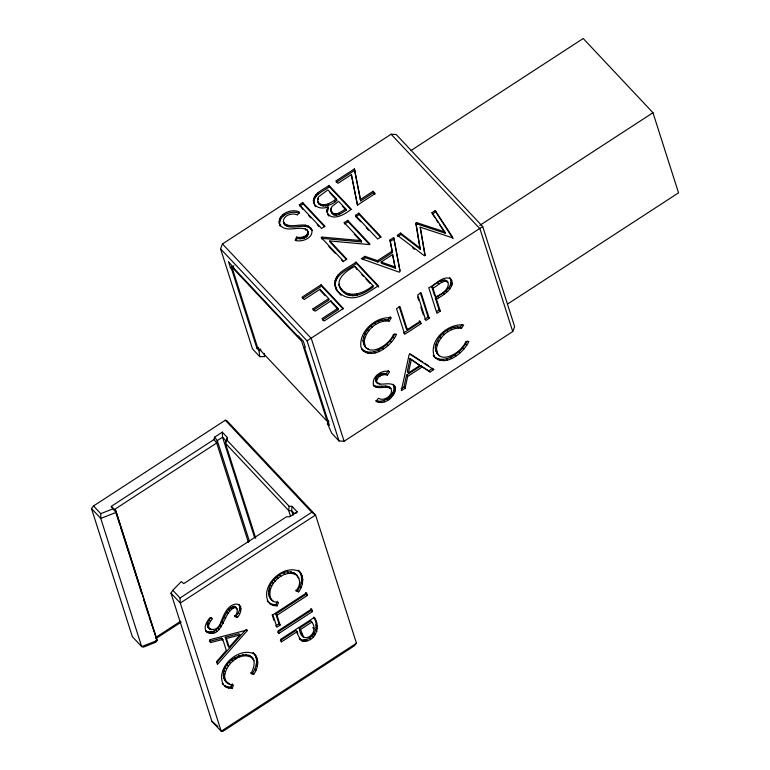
<?xml version="1.0" encoding="UTF-8"?>
<svg xmlns="http://www.w3.org/2000/svg" width="770" height="770" viewBox="0 0 770 770"><rect width="100%" height="100%" fill="white"/><g stroke="black" fill="none" stroke-linecap="round" stroke-linejoin="round"><path stroke-width="1.16" d="M111.265 506.371L112.911 508.835L115.779 510.712L157.109 640.534L141.67 646.588L132.363 636.694L91.466 508.527L93.526 505.948L100.774 513.657L100.764 518.422L141.67 646.588L143.384 647.166L155.521 642.344L157.109 640.534L115.779 510.712L111.265 506.371L213.954 439.564L214.551 437.187L222.299 432.143L227.439 437.601L225.456 443.279L255.765 538.269M223.454 675.935C221.827 653.826 266.131 643.508 251.001 673.683L253.686 674.376C258.316 668.139 259.952 658.004 253.041 652.719L254.206 653.951C238.103 646.184 214.974 668.254 223.387 684.665L222.222 683.433L225.658 686.84L228.613 688.091L232.136 688.39L233.502 685.069C228.372 685.348 223.801 680.988 223.454 675.935L224.609 677.176L226.274 682.028M224.609 677.176C224.58 664.693 240.866 650.121 252.473 658.129M267.228 600.898L270.665 604.315L273.619 605.557L277.142 605.865L278.509 602.535C264.254 602.082 267.354 582.784 276.844 577.375C288.047 564.372 307.596 576.384 296.007 591.148L298.683 591.841C303.38 585.614 304.882 575.488 298.048 570.185L300.983 573.4M271.271 599.503C264.303 585.874 284.89 566.787 297.47 575.594M307.904 232.964C306.104 237.352 300.608 237.988 296.517 237.102L296.941 238.43C301.031 239.326 306.537 238.681 308.327 234.301L307.182 229.98C299.097 225.013 286.401 233.58 279.828 224.734L280.261 226.072C275.121 215.388 290.579 207.842 299.232 211.914L297.509 214.984C291.714 211.981 280.694 216.293 284.082 223.868C291.079 231.982 305.786 220.836 312.119 230.605C307.346 218.67 290.675 230.904 283.658 222.54M308.327 234.301L307.962 231.356M375.847 400.544C384.403 404.173 397.667 393.162 393.047 384.24M395.366 390.188L395.231 387.137L394.211 385.472C389.351 381.872 382.921 385.404 377.618 383.537L375.481 380.986C375.077 375.798 381.564 371.997 386.222 373.854L387.377 375.096L389.62 371.727C381.756 368.714 369.6 378.186 374.297 386.328C379.302 389.428 385.837 385.539 390.919 388.465C394.057 394.76 384.172 402.007 378.455 398.263L376.01 401.43C384.066 405.328 393.393 398.071 395.366 390.188L394.202 388.946M226.842 439.978L289.125 506.256L288.702 510.577L290.531 516.304M289.125 506.256L292.051 506.352L291.628 510.674L293.081 515.255M253.686 674.376L252.522 673.134C256.141 667.869 258.297 660.564 254.812 654.693L255.977 655.934M298.683 591.841L297.528 590.609C301.147 585.344 303.303 578.039 299.819 572.168M326.788 211.086L328.02 206.899C322.996 209.103 315.228 208.323 313.515 202.231C312.389 193.27 323.506 189.776 329.002 185.435L351.274 209.132C345.47 214.33 330.388 222.877 326.788 211.086L327.212 212.424L328.444 208.227L328.02 206.899M279.26 223.233L279.683 224.571C278.74 214.666 291.743 210.066 299.665 213.251M334.834 282.349C336.201 271.627 348.82 267.97 356.038 262.079L378.301 285.776C368.705 291.926 357.453 301.128 345.306 296.594C339.56 294.381 334.315 288.875 334.834 282.349L336.375 289.693L340.34 294.65M335.258 283.687C336.634 272.965 349.243 269.308 356.462 263.417L356.038 262.079M362.949 340.561C364.412 329.05 376.183 318.443 388.003 319.868L389.168 321.109L391.333 317.837C376.145 316.085 358.541 331.321 360.957 347.126C369.793 362.795 391.843 345.932 396.56 334.209L393.412 334.411C389.659 345.499 365.663 359.908 362.949 340.561L364.104 341.793L365.558 347.116L364.393 345.874M364.104 341.793C365.577 330.292 377.348 319.675 389.168 321.109M435.291 347.722C436.754 336.211 448.535 325.604 460.354 327.029L461.509 328.27L463.675 324.998C448.121 323.015 428.12 340.475 434.386 356.683L433.231 355.442C444.146 368.859 463.636 353.093 468.901 341.37L465.754 341.572C462.01 352.66 438.014 367.078 435.291 347.722L436.455 348.954L437.899 354.277L436.734 353.035M436.455 348.954C437.918 337.453 449.699 326.836 461.509 328.27M234.398 615.625L236.226 616.115C238.373 612.804 241.414 608.223 238.816 604.344M236.506 608.059L235.225 607.54C223.271 609.84 222.607 642.045 205.792 631.063C222.732 637.059 221.731 609.551 234.061 606.298C239.047 607.771 237.401 613.786 234.638 616.616L237.391 617.357C241.491 613.806 243.195 602.968 235.148 604.181C226.64 606.057 223.868 615.278 220.778 622.247C216.938 635.722 199.594 628.214 211.288 617.415M281.55 641.834L280.386 640.592L296.036 630.418L297.191 631.65L281.55 641.834L280.732 639.273L314.381 617.386C321.196 627.126 315.046 642.969 302.186 641.025L299.241 638.388L301.031 639.793C312.851 641.805 320.387 626.549 313.544 617.174M313.515 202.231L313.939 203.569C312.822 194.598 323.929 191.114 329.435 186.773L329.002 185.435M440.286 311.138L439.121 309.896L435.329 298.009C441.595 293.678 455.147 287.104 449.593 277.623C457.938 286.7 443.145 295.17 436.494 299.241L440.286 311.138L436.927 313.323L428.765 287.749C435.502 284.91 442.76 274.996 450.758 278.865M317.856 198.294C316.037 209.96 332.091 206.081 336.856 200.316L336.432 198.987L327.895 189.901L318.79 196.639L317.856 198.294L318.28 199.632M330.773 209.584L332.024 206.437L338.675 201.365L345.797 208.959L346.231 210.287L339.06 214.58L336.317 215.244L334.065 214.936L332.303 213.742L330.773 209.584L331.456 212.433M331.196 210.922L331.1 207.987M401.141 388.84L403.952 387.012L406.502 375.183L420.998 365.75L430.141 371.958L433.77 369.6L432.605 368.358L428.977 370.726M410.064 358.704L407.253 371.717L408.418 372.95L419.919 365.471L410.064 358.704L419.919 365.471M433.77 369.6L409.919 354.239L409.101 354.768L401.363 390.688L405.116 388.244L407.667 376.424L422.162 366.992L430.141 371.958M408.418 372.95L411.228 359.946M227.439 437.601L225.456 443.279L288.702 510.577L291.628 510.674L294.419 513.648M209.18 628.686C207.043 625.173 210.489 621.4 212.453 618.647L210.037 617.598C206.938 621.351 202.645 627.916 206.957 632.295M155.521 642.344L156.685 638.888L149.149 616.847M377.618 383.537L376.646 382.218C376.241 377.031 382.728 373.238 387.377 375.096M264.216 353.43L264.582 356.635L259.75 356.635L252.502 348.925L220.547 248.797L222.472 243.936L391.102 134.23L396.204 134.519L482.703 226.563L514.658 326.692L512.743 331.552L344.113 441.258L339.012 440.969L331.764 433.26L327.423 423.471L328.549 420.738M232.136 688.39L230.971 687.158L232.348 683.827M277.142 605.865L275.978 604.623L277.344 601.303M296.517 237.102L295.151 240.356C302.1 242.483 313.987 238.007 311.696 229.267M296.026 240.606L296.941 238.43M361.4 348.897C372.873 358.618 389.341 344.604 394.856 333.968M435.955 358.531L434.79 357.299C447.12 364.2 461.509 351.678 467.197 341.139M93.526 505.948L225.273 420.237L226.717 420.536L315.546 515.043L356.452 643.22L354.383 645.799L222.645 731.5L221.202 731.211L211.894 721.317L170.988 593.141L172.788 590.282L181.277 581.62L183.818 583.573L286.507 516.757L289.424 516.853L297.181 511.809L292.051 506.352M388.003 319.868L390.169 316.595M460.354 327.029L461.971 324.574M386.222 373.854L388.455 370.486M328.838 421.527L327.423 423.471L329.425 425.377L304.516 347.318L305.247 347.222L303.37 341.322L298.24 335.864L297.499 335.961L235.216 269.692L228.488 261.656L230.374 267.546L231.963 270.126L256.872 348.175L259.038 350.687L259.75 356.635M295.805 513.532L297.181 511.809M229.219 647.214L239.999 634.932L238.844 633.7L225.263 637.233L228.055 645.982L229.219 647.214L226.428 638.474L225.263 637.233M217.034 662.296L245.303 630.255M222.809 639.418L210.46 642.632L209.555 639.783L247.055 629.976L247.257 630.611L217.419 664.423L216.534 661.661L226.322 650.438L222.809 639.418L221.644 638.186L209.305 641.4M260.732 349.051L259.038 350.687L260.914 350.071M482.703 226.563L307.047 340.841L220.547 248.797M299.318 204.753L302.677 202.558L324.95 226.255L321.591 228.449L299.318 204.753L302.928 209.469M360.764 200.883L360.331 199.555L373.007 191.306L373.431 192.644L360.764 200.883L354.392 168.919L335.845 180.988L338.02 183.308L351.37 174.626L357.598 205.301M299.742 206.081L303.101 203.896L302.677 202.558M336.269 182.326L354.816 170.257M231.905 267.046L301.667 341.274L327.231 421.382L257.469 347.155L231.905 267.046L233.916 265.737M317.798 201.653C322.409 208.583 331.504 202.452 336.432 198.987M411.074 150.477L583.208 38.5L652.97 112.728L678.534 192.837L507.411 304.16M345.797 208.959L338.636 213.242L335.884 213.916L333.641 213.598L331.033 211.095M321.273 237.584L322.024 237.093L361.101 240.587L361.525 241.915L322.457 238.421L321.696 238.912L321.273 237.584L343.545 261.271L346.856 259.115L329.791 240.952L369.253 244.552L369.985 244.071L347.713 220.384L344.238 222.645L344.662 223.974L348.136 221.712L347.713 220.384M355.442 215.35L358.801 213.165L381.073 236.862L377.714 239.047L355.442 215.35L355.865 216.688L360.639 221.76M355.865 216.688L359.234 214.503L358.801 213.165M312.938 308.857L315.123 311.176L330.908 300.906L337.886 308.327L321.966 318.684L324.141 321.003L343.42 308.462L321.157 284.765L302.013 297.22L304.189 299.54L319.974 289.279L328.723 298.587L329.146 299.925L313.371 310.185L312.938 308.857L328.723 298.587M391.997 251.251L377.502 260.674L364.884 256.323L361.245 258.681L399.207 272.176L400.034 271.637L393.653 237.603L389.909 240.038L392.421 252.579L377.926 262.012L365.307 257.661L362.583 259.432M400.592 233.089L401.016 234.427L420.266 249.211L419.842 247.873L400.592 233.089L397.291 235.235L424.405 255.784L424.944 255.428L420.218 227.179L452.163 237.718L452.712 237.362L435.262 210.537L432.008 212.645L432.442 213.983L435.685 211.875L435.262 210.537M419.842 247.873L415.81 223.185L416.666 222.626L444.752 231.876L445.185 233.204L417.099 223.964L416.233 224.522L420.266 249.211M302.437 298.558L321.581 286.103L321.157 284.765M392.421 252.579L390.332 241.376L394.086 238.941L393.653 237.603M397.724 236.573L401.016 234.427M354.912 266.41C346.096 270.453 332.621 281.012 342.352 291.137C351.264 300.579 365.038 293.303 373.325 286.883L372.901 285.555L354.912 266.41L356.972 269.49M381.102 262.021L392.604 254.533L395.328 268.201L381.525 263.35L381.102 262.021L394.904 266.863L395.328 268.201M372.901 285.555C364.287 293.447 346.452 299.857 339.628 286.44L340.051 287.768M322.389 320.022L338.309 309.665L337.886 308.327M479.835 225.36L652.97 112.728M431.758 286.825C450.594 270.203 455.137 289.539 435.695 296.739L434.53 295.507L431.758 286.825L432.923 288.067L435.695 296.739M432.923 288.067C437.485 286.363 442.5 279.077 447.861 282.08M407.301 329.618L420.247 321.196L421.026 323.66L404.722 334.276L396.56 308.703L399.919 306.508L407.301 329.618L406.137 328.376L399.11 306.373M403.557 333.035L419.871 322.428L419.342 320.782M424.713 319.271L428.082 317.086L420.276 292.619M436.6 311.542L439.121 309.896M429.236 318.318L425.877 320.512L417.715 294.939L421.084 292.744L429.236 318.318L428.082 317.086M170.988 593.141L180.296 603.035L180.036 597.992L311.773 512.281L315.546 515.043L180.296 603.035L221.202 731.211L356.452 643.22M155.723 637.444L180.69 621.207M155.887 638.571L181.056 622.199M280.126 625.076L276.988 615.24L307.384 595.47L306.566 592.91L272.927 614.797L276.882 627.194L280.126 625.076L278.961 623.844L275.824 614.008L306.219 594.228L305.68 592.525M275.718 625.952L278.961 623.844M310.811 608.608L311.35 610.312L277.71 632.199L278.875 633.431L312.514 611.544L311.696 608.993L278.057 630.88L278.875 633.431M299.328 628.272L310.733 620.851C322.014 632.276 301.205 647.974 299.328 628.272L300.493 629.514L303.659 637.319M300.493 629.514L311.898 622.083M256.872 348.175L258.595 347.289M100.774 513.657L112.911 508.835L116.203 512.368L100.764 518.422L91.466 508.527M230.374 267.546L232.617 266.747M226.428 638.474L239.999 634.932M374.297 386.328L373.132 385.087C378.417 388.609 386.453 383.239 390.919 388.465M270.665 604.315L269.5 603.074L272.455 604.325L275.978 604.623M225.658 686.84L224.503 685.598L227.448 686.85L230.971 687.158M295.738 590.147L297.528 590.609M250.731 672.672L252.522 673.134M225.109 680.796L228.507 683.144M302.494 636.078L303.659 636.636M299.212 571.427C283.11 563.659 259.981 585.72 268.383 602.14M409.756 353.642L422.672 361.958M424.655 363.238L428.63 365.798M211.894 721.317L217.814 726.36M412.682 247.901L414.549 249.326M208.016 627.454L210.143 629.475M270.116 598.261L273.061 601.178M391.102 134.23L479.931 228.748L512.743 331.552M373.007 191.306L375.154 193.597L357.405 205.147L351.37 174.626M373.431 192.644L374.865 194.175M450.797 279.654L451.961 280.886M451.095 282.272L452.26 283.514M450.854 283.639L452.019 284.871M450.354 285.025L451.518 286.267M445.657 280.164L446.821 281.406M444.309 279.943L445.464 281.185M442.76 280.222L443.924 281.454M448.679 287.797L449.844 289.039M440.681 281.166L441.836 282.407M446.157 290.463L447.312 291.695M437.707 282.956L438.871 284.197M442.971 292.908L444.136 294.15M437.735 296.44L438.89 297.682M359.234 214.503L380.707 237.343M435.329 298.009L436.494 299.241M329.435 186.773L350.908 209.623M366.212 227.689L368.589 230.23M457.322 326.692L458.487 327.933M329.868 192.885L336.856 200.316M342.265 206.071L346.231 210.287M454.031 327.163L455.195 328.405M465.6 344.132L466.764 345.374M450.527 328.424L451.692 329.666M348.136 221.712L369.61 244.562M446.908 330.445L448.073 331.678M462.664 347.982L463.819 349.224M344.238 222.645L361.101 240.587M354.296 234.224L361.525 241.915M443.154 333.333L444.319 334.575M458.997 351.572L460.162 352.804M439.92 336.76L441.085 338.001M454.675 354.778L455.84 356.019M437.427 340.465L438.592 341.707M419.871 322.428L421.026 323.66M450.411 357.222L451.567 358.464M435.868 344.171L437.033 345.403M303.101 203.896L324.584 226.746M446.427 358.801L447.591 360.042M356.462 263.417L378.734 287.104M308.491 215.398L310.878 217.929M317.24 224.705L318.828 226.399M435.753 350.966L436.917 352.208M438.178 354.575L439.343 355.807M442.731 359.523L443.895 360.755M361.881 274.707L363.517 276.449M365.971 279.058L370.052 283.408M346.471 259.586L330.214 242.29L329.791 240.952M439.324 359.378L440.488 360.61M436.821 358.608L437.986 359.85M328.857 246.535L335.219 253.301M341.582 260.067L343.17 261.762M384.981 319.531L386.145 320.772M381.679 320.002L382.844 321.244M420.998 365.75L422.162 366.992M393.249 336.971L394.413 338.203M378.186 321.263L379.35 322.505M374.567 323.284L375.731 324.517M390.313 340.821L391.478 342.063M370.803 326.172L371.968 327.404M386.656 344.411L387.811 345.643M367.579 329.599L368.743 330.84M382.334 347.617L383.498 348.858M406.502 375.183L407.667 376.424M321.581 286.103L343.054 308.953M365.086 333.304L366.25 334.536M378.06 350.061L379.225 351.293M325.171 295.69L320.397 290.608L319.974 289.279M338.309 309.665L331.331 302.244L330.908 300.906M363.517 337.01L364.682 338.242M374.085 351.64L375.24 352.881M363.411 343.805L364.576 345.047M367.742 348.406L368.907 349.647M403.952 387.012L405.116 388.244M365.837 347.405L367.001 348.646M370.389 352.362L371.554 353.594M366.982 352.217L368.147 353.449M364.48 351.447L365.635 352.679M362.439 350.138L363.604 351.37M383.951 373.411L385.115 374.653M394.067 385.895L395.231 387.137M382.18 373.44L383.344 374.672M394.327 387.358L395.482 388.59M380.63 373.893L381.795 375.125M379.071 374.73L380.226 375.962M393.701 390.679L394.866 391.911M388.503 386.54L389.659 387.782M377.29 376.164L378.455 377.406M392.835 392.536L393.99 393.778M385.674 386.117L386.829 387.349M376.039 377.829L377.204 379.071M391.651 394.394L392.815 395.626M375.404 379.514L376.569 380.746M378.667 382.921L379.831 384.153M381.429 386.184L382.594 387.425M390.246 396.078L391.41 397.32M375.481 380.986L376.646 382.218M388.6 397.618L389.764 398.85M377.348 386.328L378.513 387.56M375.077 386.097L376.232 387.339M386.723 398.985L387.887 400.227M383.71 400.583L384.865 401.815M380.775 401.363L381.939 402.594M377.849 401.257L379.013 402.498M222.472 243.936L311.301 338.454L344.113 441.258M225.273 420.237L311.773 512.281M226.053 440.902L222.559 437.187L222.299 432.143M301.041 574.795L302.206 576.037M301.667 578.511L302.822 579.752M293.996 572.582L295.16 573.823M297.74 576.99L298.895 578.231M290.993 571.744L292.157 572.976M301.243 582.476L302.408 583.718M287.508 571.918L288.673 573.159M299.838 586.557L301.003 587.799M306.219 594.228L307.384 595.47M283.707 573.092L284.871 574.333M279.722 575.248L280.886 576.489M311.35 610.312L312.514 611.544M276.844 577.375L277.999 578.607M274.341 579.723L275.496 580.965M315.883 624.999L317.048 626.231M316.229 627.483L317.384 628.724M272.214 582.312L273.379 583.554M315.777 630.178L316.942 631.419M312.745 627.694L313.91 628.926M270.482 585.142L271.637 586.374M314.449 632.959L315.613 634.201M313.467 634.336L314.632 635.568M269.221 588.02L270.386 589.262M312.293 635.625L313.457 636.857M268.547 590.773L269.712 592.014M268.461 593.41L269.615 594.642M309.347 637.964L310.512 639.196M268.942 595.913L270.106 597.145M300.637 632.651L301.802 633.883M306.171 639.62L307.336 640.852M301.522 634.817L302.687 636.059M272.455 604.325L273.619 605.557M304.728 640.043L305.892 641.285M296.614 632.247L300.396 639.62M303.37 640.216L304.535 641.449M301.031 639.793L302.186 641.025M275.824 614.008L276.988 615.24M239.595 605.817L240.76 607.058M239.865 607.761L241.02 608.993M239.499 609.965L240.663 611.207M237.266 609.263L235.351 606.827M234.061 606.298L235.225 607.54M238.344 612.67L239.508 613.911M232.453 606.462L233.608 607.703M230.702 607.299L231.866 608.541M236.226 616.115L237.391 617.357M228.69 609.032L229.855 610.264M246.092 629.369L247.257 630.611M226.852 611.755L228.016 612.997M224.542 617.251L225.706 618.483M256.035 657.33L257.199 658.562M222.395 622.025L223.55 623.267M256.66 661.035L257.825 662.277M248.989 655.106L250.154 656.348M253.898 660.756L251.309 656.887M220.258 625.538L221.423 626.77M256.237 665.01L257.401 666.243M245.986 654.269L247.151 655.511M218.035 628.108L219.2 629.34M242.512 654.442L243.667 655.684M209.238 620.187L210.393 621.428M254.832 669.091L255.996 670.324M215.6 630.062L216.765 631.294M207.91 622.603L209.065 623.835M238.7 655.626L239.865 656.858M213.791 631.082L214.946 632.314M207.303 624.643L208.468 625.885M210.22 628.628L211.384 629.87M207.419 626.328L208.583 627.569M212.01 631.756L213.174 632.998M172.788 590.282L180.036 597.992M234.715 657.782L235.88 659.014M210.268 632.093L211.432 633.325M208.564 632.083L209.729 633.325M207.034 631.737L208.189 632.979M231.837 659.9L233.002 661.141M229.335 662.258L230.49 663.49M227.208 664.847L228.372 666.079M225.475 667.667L226.64 668.909M224.214 670.554L225.379 671.787M223.541 673.307L224.705 674.539M229.306 683.481L230.471 684.722M223.935 678.437L225.1 679.679M226.9 682.47L228.064 683.712M227.448 686.85L228.613 688.091M214.551 437.187L217.294 440.623L249.432 541.329M213.954 439.564L216.697 443L248.469 542.561M314.564 205.186L315.671 206.678L315.248 205.34M327.673 214.32L328.819 216.004L328.395 214.666M432.008 212.645L444.752 231.876M433.077 214.946L434.992 217.833M436.263 219.748L438.178 222.636M439.449 224.561L445.185 233.204M435.685 211.875L453.135 238.7M389.755 387.233L390.448 388.321M446.696 280.838L447.322 281.926M308.385 232.694L307.182 229.98M296.315 574.362L297.258 576.114M420.218 227.179L425.175 255.592M416.666 222.626L417.099 223.964M415.81 223.185L416.233 224.522M417.619 297.037L418.688 300.367M420.815 307.038L423.298 314.824M389.909 240.038L390.332 241.376M377.502 260.674L377.926 262.012M364.884 256.323L365.307 257.661M334.526 200.219L334.95 201.557M338.636 213.242L339.06 214.58M335.884 213.916L336.317 215.244M333.641 213.598L334.065 214.936M331.87 212.405L332.303 213.742M328.27 203.819L328.694 205.157M356.972 293.938L357.405 295.276M354.527 294.342L354.951 295.68M327.029 209.036L327.462 210.364M325.402 204.695L325.825 206.023M352.131 294.409L352.554 295.747M322.726 204.83L323.159 206.167M317.51 193.106L317.943 194.444M349.782 294.13L350.206 295.468M320.426 204.271L320.859 205.609M318.674 203.03L319.098 204.368M347.549 293.524L347.973 294.862M315.748 194.858L316.172 196.186M345.499 292.6L345.923 293.938M314.468 196.687L314.892 198.015M343.622 291.358L344.046 292.696M313.669 198.593L314.093 199.93M338.155 274.88L338.579 276.218M313.351 200.479L313.785 201.807M341.918 289.809L342.352 291.137M340.581 288.144L341.004 289.481M336.76 276.69L337.193 278.028M339.07 284.679L339.493 286.007L339.32 284.197M335.787 278.509L336.211 279.837M340.59 293.938L341.023 295.276M322.024 237.093L322.457 238.421M335.142 280.396L335.576 281.724M337.067 290.252L337.491 291.58M334.844 284.38L335.268 285.708M335.951 288.365L336.375 289.693M335.21 286.401L335.633 287.739M310.57 227.622L310.993 228.959M308.356 226.034L308.78 227.362M305.372 225.158L305.806 226.495M305.315 228.777L305.738 230.115M307.038 234.581L307.461 235.909M305.392 235.995L305.815 237.333M303.736 236.842L304.169 238.18M301.946 237.333L302.369 238.662M299.655 237.43L300.079 238.758M284.371 213.511L284.794 214.849M287.759 225.273L288.182 226.611M285.814 224.676L286.238 226.014M282.571 214.878L282.994 216.216M284.419 223.685L284.842 225.013M283.331 221.192L284.082 223.868M281.137 216.38L281.56 217.718M280.078 218.026L280.511 219.363M279.394 219.806L279.828 221.144M279.115 221.596L279.539 222.934M307.047 340.841L339.012 440.969M297.191 631.65L297.778 633.479M254.697 537.893L222.559 437.187L217.294 440.623L216.697 443L114.817 509.278L119.927 525.304M272.118 614.691L273.918 620.322M221.644 638.186L222.347 640.39M120.659 527.585L141.478 592.813M143.672 599.686L148.417 614.556M354.392 168.919L360.331 199.555M394.086 238.941L400.015 270.626M392.604 254.533L394.904 266.863M317.952 201.355L318.222 202.982"/></g></svg>
